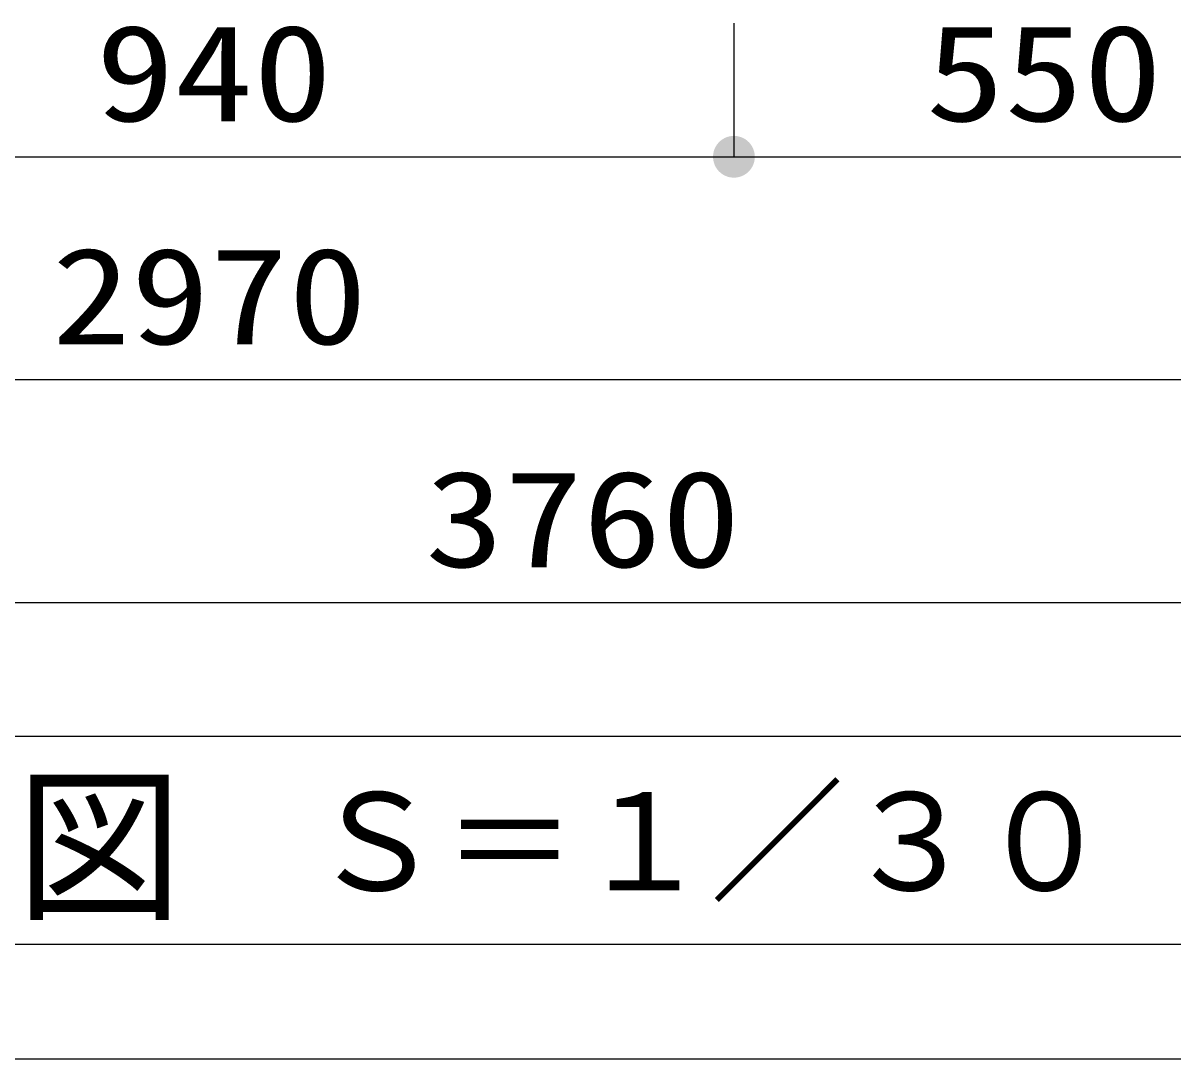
# Model space of a CAD drawing. Units: millimetres, scale not verified. Extents: x -23521 to 8910, y -6308 to 6308.
# Drawn here: x -4529 to -3497, y -5056 to -4127 of the extents above; entities that cross this region are included whole.
import ezdxf
from ezdxf.enums import TextEntityAlignment as Align

# ---------------------------------------------------------------- set-up
doc = ezdxf.new("R2010")
doc.units = ezdxf.units.MM
doc.header["$LTSCALE"] = 30
for name, color, linetype, lineweight in [('0-1_空気管', 3, 'Continuous', 25), ('1-8_00クル-フ-6寸法', 132, 'Continuous', 25), ('1-D_Axis_waku', 7, 'Continuous', 25)]:
    doc.layers.add(name, color=color, linetype=linetype, lineweight=lineweight)
doc.styles.add('ＭＳ ゴシック', font='')
doc.styles.get('ＭＳ ゴシック').set_extended_font_data('MS Gothic')

msp = doc.modelspace()

# ---------------------------------------------------------------- linework, layer by layer
at = {"layer": '0-1_空気管'}
msp.add_lwpolyline([(-3337.39, -4767.08), (-5366.72, -4767.08), (-5366.72, -4953.39), (-3337.39, -4953.39)], close=True, dxfattribs=at)
at = {"layer": '1-8_00クル-フ-6寸法', "color": 4}
for p, q in [((-3890.65, -4127.15), (-3890.65, -4247.15)), ((-3890.65, -4127.15), (-3890.65, -4247.15)), ((-4830.64, -4247.15), (-3890.65, -4247.15)), ((-3890.65, -4247.15), (-3340.65, -4247.15)), ((-2880.63, -4447.15), (-5850.66, -4447.15)), ((-2150.64, -4647.15), (-5910.66, -4647.15))]:
    msp.add_line(p, q, dxfattribs=at)
at = {"layer": '1-8_00クル-フ-6寸法'}
for points in [[(-3890.65, -4247.15), (-3902.6, -4232.7), (-3900.69, -4231.32)], [(-3890.65, -4247.15), (-3902.6, -4232.7), (-3900.69, -4231.32)], [(-3890.65, -4247.15), (-3900.69, -4231.32), (-3898.63, -4230.18)], [(-3890.65, -4247.15), (-3900.69, -4231.32), (-3898.63, -4230.18)], [(-3890.65, -4247.15), (-3898.63, -4230.18), (-3896.44, -4229.32)], [(-3890.65, -4247.15), (-3898.63, -4230.18), (-3896.44, -4229.32)], [(-3890.65, -4247.15), (-3896.44, -4229.32), (-3894.16, -4228.73)], [(-3890.65, -4247.15), (-3896.44, -4229.32), (-3894.16, -4228.73)], [(-3890.65, -4247.15), (-3894.16, -4228.73), (-3891.82, -4228.44)], [(-3890.65, -4247.15), (-3894.16, -4228.73), (-3891.82, -4228.44)], [(-3890.65, -4247.15), (-3891.82, -4228.44), (-3889.47, -4228.44)], [(-3890.65, -4247.15), (-3891.82, -4228.44), (-3889.47, -4228.44)], [(-3890.65, -4247.15), (-3889.47, -4228.44), (-3887.13, -4228.73)], [(-3890.65, -4247.15), (-3889.47, -4228.44), (-3887.13, -4228.73)], [(-3890.65, -4247.15), (-3887.13, -4228.73), (-3884.85, -4229.32)], [(-3890.65, -4247.15), (-3887.13, -4228.73), (-3884.85, -4229.32)], [(-3890.65, -4247.15), (-3884.85, -4229.32), (-3882.66, -4230.18)], [(-3890.65, -4247.15), (-3884.85, -4229.32), (-3882.66, -4230.18)], [(-3890.65, -4247.15), (-3882.66, -4230.18), (-3880.6, -4231.32)], [(-3890.65, -4247.15), (-3882.66, -4230.18), (-3880.6, -4231.32)], [(-3890.65, -4247.15), (-3880.6, -4231.32), (-3878.69, -4232.7)], [(-3890.65, -4247.15), (-3880.6, -4231.32), (-3878.69, -4232.7)], [(-3890.65, -4247.15), (-3908.81, -4242.49), (-3908.08, -4240.25)], [(-3890.65, -4247.15), (-3908.81, -4242.49), (-3908.08, -4240.25)], [(-3890.65, -4247.15), (-3908.08, -4240.25), (-3907.08, -4238.12)], [(-3890.65, -4247.15), (-3908.08, -4240.25), (-3907.08, -4238.12)], [(-3890.65, -4247.15), (-3907.08, -4238.12), (-3905.81, -4236.13)], [(-3890.65, -4247.15), (-3907.08, -4238.12), (-3905.81, -4236.13)], [(-3890.65, -4247.15), (-3905.81, -4236.13), (-3904.31, -4234.31)], [(-3890.65, -4247.15), (-3905.81, -4236.13), (-3904.31, -4234.31)], [(-3890.65, -4247.15), (-3904.31, -4234.31), (-3902.6, -4232.7)], [(-3890.65, -4247.15), (-3904.31, -4234.31), (-3902.6, -4232.7)], [(-3890.65, -4247.15), (-3878.69, -4232.7), (-3876.98, -4234.31)], [(-3890.65, -4247.15), (-3878.69, -4232.7), (-3876.98, -4234.31)], [(-3890.65, -4247.15), (-3876.98, -4234.31), (-3875.48, -4236.13)], [(-3890.65, -4247.15), (-3876.98, -4234.31), (-3875.48, -4236.13)], [(-3890.65, -4247.15), (-3875.48, -4236.13), (-3874.22, -4238.12)], [(-3890.65, -4247.15), (-3875.48, -4236.13), (-3874.22, -4238.12)], [(-3890.65, -4247.15), (-3874.22, -4238.12), (-3873.21, -4240.25)], [(-3890.65, -4247.15), (-3874.22, -4238.12), (-3873.21, -4240.25)], [(-3890.65, -4247.15), (-3873.21, -4240.25), (-3872.48, -4242.49)], [(-3890.65, -4247.15), (-3873.21, -4240.25), (-3872.48, -4242.49)], [(-3890.65, -4247.15), (-3909.4, -4247.15), (-3909.25, -4244.8)], [(-3890.65, -4247.15), (-3909.4, -4247.15), (-3909.25, -4244.8)], [(-3890.65, -4247.15), (-3909.25, -4249.5), (-3909.4, -4247.15)], [(-3890.65, -4247.15), (-3909.25, -4249.5), (-3909.4, -4247.15)], [(-3890.65, -4247.15), (-3909.25, -4244.8), (-3908.81, -4242.49)], [(-3890.65, -4247.15), (-3909.25, -4244.8), (-3908.81, -4242.49)], [(-3890.65, -4247.15), (-3908.81, -4251.81), (-3909.25, -4249.5)], [(-3890.65, -4247.15), (-3908.81, -4251.81), (-3909.25, -4249.5)], [(-3890.65, -4247.15), (-3908.08, -4254.05), (-3908.81, -4251.81)], [(-3890.65, -4247.15), (-3908.08, -4254.05), (-3908.81, -4251.81)], [(-3890.65, -4247.15), (-3907.08, -4256.18), (-3908.08, -4254.05)], [(-3890.65, -4247.15), (-3907.08, -4256.18), (-3908.08, -4254.05)], [(-3890.65, -4247.15), (-3905.81, -4258.17), (-3907.08, -4256.18)], [(-3890.65, -4247.15), (-3905.81, -4258.17), (-3907.08, -4256.18)], [(-3890.65, -4247.15), (-3904.31, -4259.99), (-3905.81, -4258.17)], [(-3890.65, -4247.15), (-3904.31, -4259.99), (-3905.81, -4258.17)], [(-3890.65, -4247.15), (-3902.6, -4261.6), (-3904.31, -4259.99)], [(-3890.65, -4247.15), (-3902.6, -4261.6), (-3904.31, -4259.99)], [(-3890.65, -4247.15), (-3900.69, -4262.98), (-3902.6, -4261.6)], [(-3890.65, -4247.15), (-3900.69, -4262.98), (-3902.6, -4261.6)], [(-3890.65, -4247.15), (-3898.63, -4264.12), (-3900.69, -4262.98)], [(-3890.65, -4247.15), (-3898.63, -4264.12), (-3900.69, -4262.98)], [(-3890.65, -4247.15), (-3896.44, -4264.98), (-3898.63, -4264.12)], [(-3890.65, -4247.15), (-3896.44, -4264.98), (-3898.63, -4264.12)], [(-3890.65, -4247.15), (-3894.16, -4265.57), (-3896.44, -4264.98)], [(-3890.65, -4247.15), (-3894.16, -4265.57), (-3896.44, -4264.98)], [(-3890.65, -4247.15), (-3891.82, -4265.86), (-3894.16, -4265.57)], [(-3890.65, -4247.15), (-3891.82, -4265.86), (-3894.16, -4265.57)], [(-3890.65, -4247.15), (-3889.47, -4265.86), (-3891.82, -4265.86)], [(-3890.65, -4247.15), (-3889.47, -4265.86), (-3891.82, -4265.86)], [(-3890.65, -4247.15), (-3872.48, -4242.49), (-3872.04, -4244.8)], [(-3890.65, -4247.15), (-3872.48, -4242.49), (-3872.04, -4244.8)], [(-3890.65, -4247.15), (-3872.04, -4244.8), (-3871.9, -4247.15)], [(-3890.65, -4247.15), (-3872.04, -4244.8), (-3871.9, -4247.15)], [(-3890.65, -4247.15), (-3887.13, -4265.57), (-3889.47, -4265.86)], [(-3890.65, -4247.15), (-3884.85, -4264.98), (-3887.13, -4265.57)], [(-3890.65, -4247.15), (-3882.66, -4264.12), (-3884.85, -4264.98)], [(-3890.65, -4247.15), (-3880.6, -4262.98), (-3882.66, -4264.12)], [(-3890.65, -4247.15), (-3878.69, -4261.6), (-3880.6, -4262.98)], [(-3890.65, -4247.15), (-3876.98, -4259.99), (-3878.69, -4261.6)], [(-3890.65, -4247.15), (-3875.48, -4258.17), (-3876.98, -4259.99)], [(-3890.65, -4247.15), (-3874.22, -4256.18), (-3875.48, -4258.17)], [(-3890.65, -4247.15), (-3873.21, -4254.05), (-3874.22, -4256.18)], [(-3890.65, -4247.15), (-3872.48, -4251.81), (-3873.21, -4254.05)], [(-3890.65, -4247.15), (-3872.04, -4249.5), (-3872.48, -4251.81)], [(-3890.65, -4247.15), (-3871.9, -4247.15), (-3872.04, -4249.5)], [(-3890.65, -4247.15), (-3887.13, -4265.57), (-3889.47, -4265.86)], [(-3890.65, -4247.15), (-3884.85, -4264.98), (-3887.13, -4265.57)], [(-3890.65, -4247.15), (-3882.66, -4264.12), (-3884.85, -4264.98)], [(-3890.65, -4247.15), (-3880.6, -4262.98), (-3882.66, -4264.12)], [(-3890.65, -4247.15), (-3878.69, -4261.6), (-3880.6, -4262.98)], [(-3890.65, -4247.15), (-3876.98, -4259.99), (-3878.69, -4261.6)], [(-3890.65, -4247.15), (-3875.48, -4258.17), (-3876.98, -4259.99)], [(-3890.65, -4247.15), (-3874.22, -4256.18), (-3875.48, -4258.17)], [(-3890.65, -4247.15), (-3873.21, -4254.05), (-3874.22, -4256.18)], [(-3890.65, -4247.15), (-3872.48, -4251.81), (-3873.21, -4254.05)], [(-3890.65, -4247.15), (-3872.04, -4249.5), (-3872.48, -4251.81)], [(-3890.65, -4247.15), (-3871.9, -4247.15), (-3872.04, -4249.5)]]:
    msp.add_solid(points, dxfattribs=at)
at = {"layer": '1-D_Axis_waku'}
msp.add_line((-7770, -5056.5), (8400, -5056.5), dxfattribs=at)

# ---------------------------------------------------------------- texts
at = {"layer": '0-1_空気管', "color": 4, "style": 'ＭＳ ゴシック'}
for s, height, p in [('Ａ－Ａ断面図', 110, (-5285.48, -4953.36)), ('Ｓ＝１／３０', 87.98, (-4271.92, -4931.69))]:
    msp.add_text(s, height=height, dxfattribs=at).set_placement(p, align=Align.BOTTOM_LEFT)
at = {"layer": '1-8_00クル-フ-6寸法', "color": 3, "style": 'ＭＳ ゴシック', "width": 1.2}
for s, p in [('940', (-4463.5, -4241.3)), ('550', (-3718.5, -4241.3)), ('2970', (-4502.79, -4441.3)), ('3760', (-4167.8, -4641.3))]:
    msp.add_text(s, height=86.66, dxfattribs=at).set_placement(p, align=Align.BOTTOM_LEFT)

doc.saveas('drawing.dxf')
